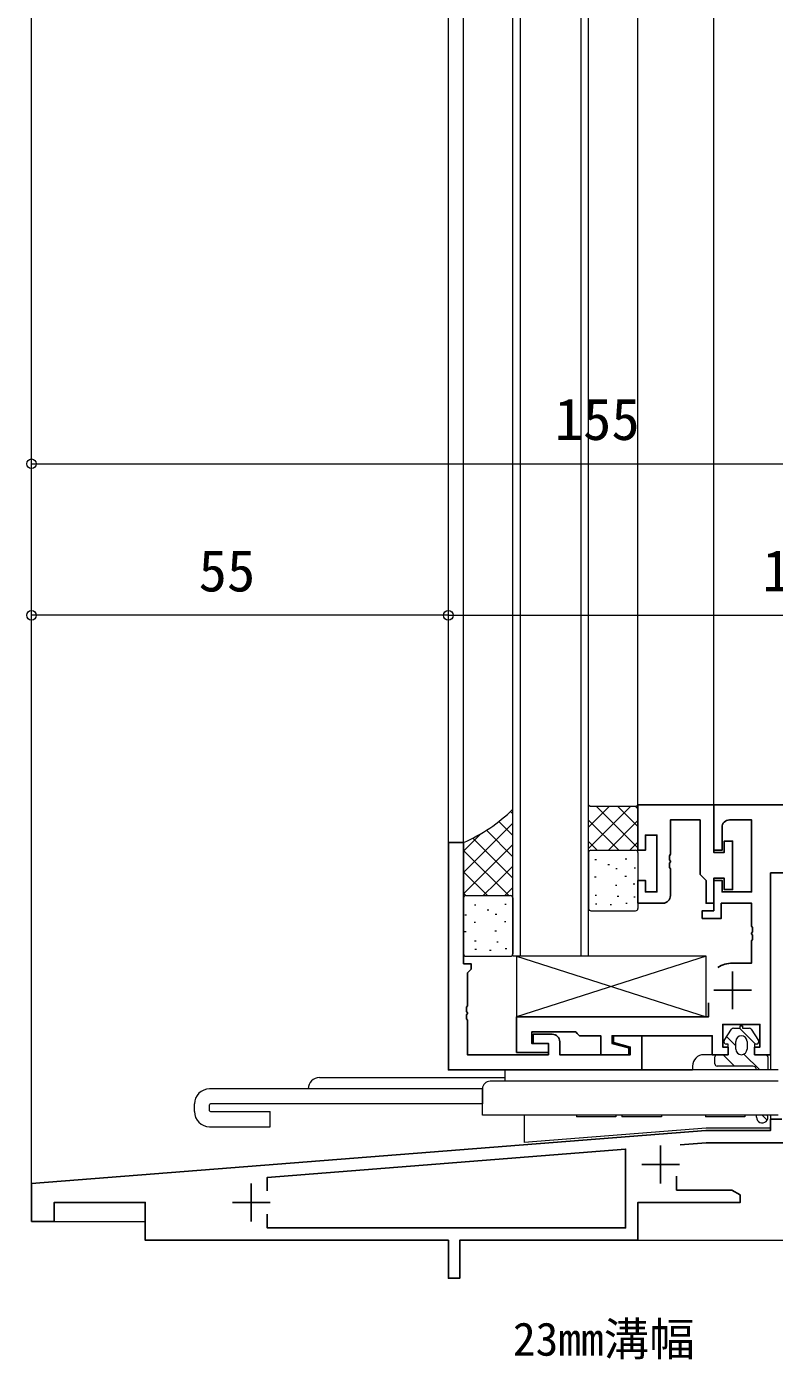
# Model space of a CAD drawing. Units: millimetres, scale not verified. Extents: x -793 to 793, y -564 to 564.
# Drawn here: x -606.4 to -507.8, y -302.1 to -126.2 of the extents above; entities that cross this region are included whole.
import ezdxf
from ezdxf.enums import TextEntityAlignment as Align

# ---------------------------------------------------------------- set-up
doc = ezdxf.new("R2010")
doc.units = ezdxf.units.MM
doc.header["$LTSCALE"] = 2
doc.layers.add('0-1_USER1', color=92, linetype='Continuous')
doc.layers.add('0-2_YKK_11', color=134, linetype='Continuous')
for name, color, linetype, lineweight in [('0-3_YKK_12', 40, 'Continuous', 18), ('0-4_YKK_13', 120, 'Continuous', 18), ('0-6_YKK_D', 200, 'Continuous', 18)]:
    doc.layers.add(name, color=color, linetype=linetype, lineweight=lineweight)
doc.styles.add('ＭＳ ゴシック', font='')
doc.styles.get('ＭＳ ゴシック').set_extended_font_data('MS Gothic')

msp = doc.modelspace()

# ---------------------------------------------------------------- linework, layer by layer
at = {"layer": '0-2_YKK_11'}
for p, q in [((-513.3, -250.9), (-513.3, -255.9)), ((-515.8, -253.4), (-510.8, -253.4)), ((-522.8, -273.9), (-522.8, -278.9)), ((-525.3, -276.4), (-520.3, -276.4)), ((-576.8, -278.9), (-576.8, -283.9)), ((-579.3, -281.4), (-574.3, -281.4))]:
    msp.add_line(p, q, dxfattribs=at)
for points in [[(-515.8, -228.9), (-525.8, -228.9), (-525.8, -234.9), (-524.8, -234.9), (-524.8, -232.9), (-523.3, -232.9), (-523.3, -240.4), (-524.8, -240.4), (-524.8, -238.9), (-525.8, -238.9), (-525.8, -241.9), (-522.5, -241.9)], [(-521.5, -240.9), (-521.5, -237.358), (-521.62, -237.175), (-521.62, -236.625), (-521.5, -236.442), (-521.5, -236.358), (-521.62, -236.175), (-521.62, -235.625), (-521.5, -235.442), (-521.5, -230.9), (-517.6, -230.9), (-517.6, -238.1), (-517.1, -238.6), (-516.8, -238.9), (-516.8, -241.9), (-515.8, -241.9), (-515.8, -238.6), (-514.4, -238.6), (-514.4, -240.1), (-513.3, -240.1), (-513.3, -233.7), (-514.4, -233.7), (-514.4, -235.2), (-515.8, -235.2), (-515.8, -228.9)], [(-474.1, -228.9), (-515.8, -228.9), (-515.8, -234.9), (-514.7, -234.9), (-514.7, -231.9)], [(-513.7, -230.9), (-510.8, -230.9), (-510.8, -240.4), (-514.7, -240.4), (-514.7, -238.9), (-515.8, -238.9), (-515.8, -242.9), (-517.3, -242.9), (-517.3, -243.9), (-514.8, -243.9), (-514.8, -241.9), (-510.8, -241.9), (-510.8, -244.942), (-510.68, -245.125), (-510.68, -245.675), (-510.8, -245.858), (-510.8, -245.942), (-510.68, -246.125), (-510.68, -246.675), (-510.8, -246.858), (-510.8, -249.8), (-513.3, -249.8)], [(-550.8, -233.9), (-550.8, -263.9), (-525.3, -263.9), (-525.3, -259.4), (-529, -259.4), (-529, -260.3), (-526.8, -260.889), (-526.8, -261.9), (-536.1, -261.9), (-536.1, -260.2)], [(-537.1, -259.2), (-539.6, -259.2), (-539.6, -260.4), (-537.6, -260.4), (-537.6, -261.9), (-548.3, -261.9), (-548.3, -257.358), (-548.42, -257.175), (-548.42, -256.625), (-548.3, -256.442), (-548.3, -256.358), (-548.42, -256.175), (-548.42, -255.625), (-548.3, -255.442), (-548.3, -251.1), (-548.1, -250.9), (-547.8, -250.6), (-547.8, -249.9), (-548.8, -249.9), (-548.8, -233.9), (-550.8, -233.9)], [(-516.5, -255.05), (-516.5, -256.9), (-541.8, -256.9), (-541.8, -261.6), (-537.6, -261.6), (-537.6, -260.4), (-539.8, -260.4), (-539.8, -258.9), (-534, -258.9), (-533.8, -259.1), (-533.5, -259.4), (-530.7, -259.4), (-530.7, -261.9), (-527, -261.9), (-527, -261), (-529.2, -260.411), (-529.2, -259.4), (-516, -259.4), (-516, -261.9), (-513.9, -261.9), (-513.9, -260.9), (-514.6, -260.9), (-514.6, -257.9), (-509.7, -257.9), (-509.7, -260.9), (-510.4, -260.9), (-510.4, -261.9), (-508.3, -261.9), (-508.3, -237.9), (-475.8, -237.9)], [(-520.7, -277.95), (-520.7, -279.77), (-513.391, -279.77), (-512.3, -280.4), (-512.3, -281.4), (-525.8, -281.4), (-525.8, -286.4), (-549.3, -286.4), (-549.3, -291.4), (-550.8, -291.4), (-550.8, -286.4), (-590.8, -286.4), (-590.8, -281.4), (-602.8, -281.4), (-602.8, -283.9), (-605.8, -283.9), (-605.8, -278.9), (-516.857, -271.9), (-508.3, -271.9), (-508.3, -270.4), (-506.8, -270.4)], [(-574.7, -282.95), (-574.7, -284.77), (-527.43, -284.77), (-527.43, -274.367), (-574.7, -278.087), (-574.7, -279.85)], [(-491.039, -273.53), (-516.793, -273.53), (-520.239, -273.801)]]:
    msp.add_lwpolyline(points, dxfattribs=at)
for centre, radius, start, end in [((-513.7, -231.9), 1, 90.00001, 179.99999), ((-522.5, -240.9), 1, 270.00001, 359.99993), ((-513.3, -253.4), 3.6, 90.00003, 123.05574), ((-537.1, -260.2), 1, 0.00001, 89.99999)]:
    msp.add_arc(centre, radius, start, end, dxfattribs=at)
at = {"layer": '0-3_YKK_12'}
for p, q in [((-605.8, -283.9), (-605.8, -9.559)), ((-550.8, -263.9), (-550.8, -17.9)), ((-548.8, -234.2), (-548.8, -17.9)), ((-542.3, -248.902), (-542.3, -17.9)), ((-541.3, -248.902), (-541.3, -17.9)), ((-533.3, -248.902), (-533.3, -17.9)), ((-532.3, -248.902), (-532.3, -17.9)), ((-525.8, -229.2), (-525.8, -17.9)), ((-515.8, -229.2), (-515.8, -17.9)), ((-532.3, -248.902), (-542.3, -248.902)), ((-514.2, -261.9), (-517.1, -261.9)), ((-510.1, -261.9), (-508.301, -261.9)), ((-508.301, -261.619), (-508.3, -263.9)), ((-518.6, -263.4), (-518.6, -263.9)), ((-550.8, -263.9), (-518.6, -263.9)), ((-540.8, -269.9), (-540.8, -273.489)), ((-508.3, -269.9), (-508.3, -271.6)), ((-516.8, -271.6), (-540.8, -273.489)), ((-508.3, -271.6), (-516.8, -271.6)), ((-590.8, -286.4), (-551.095, -286.4)), ((-549, -286.4), (-450.8, -286.4))]:
    msp.add_line(p, q, dxfattribs=at)
msp.add_lwpolyline([(-605.8, -283.9), (-590.8, -283.9), (-590.8, -286.4)], dxfattribs=at)
msp.add_arc((-517.1, -263.4), 1.5, 90, 180, dxfattribs=at)
at = {"layer": '0-4_YKK_13'}
for p, q in [((-542.299, -230.114), (-542.611, -229.802)), ((-542.299, -241.2), (-542.299, -229.505)), ((-532.3, -235.2), (-532.3, -228.9)), ((-532.3, -234.672), (-526.728, -229.1)), ((-532.3, -231.844), (-529.556, -229.1)), ((-525.8, -234.599), (-531.299, -229.1)), ((-525.8, -231.771), (-528.471, -229.1)), ((-525.8, -229.442), (-526.142, -229.1)), ((-525.8, -228.9), (-525.999, -229.1)), ((-525.8, -235.2), (-525.8, -228.9)), ((-548.799, -237.844), (-542.299, -231.344)), ((-542.299, -232.943), (-544.136, -231.105)), ((-528.328, -234.9), (-532.3, -230.928)), ((-529.699, -234.9), (-525.8, -231.001)), ((-548.8, -233.9), (-548.8, -241.2)), ((-548.799, -235.015), (-546.498, -232.714)), ((-542.299, -238.599), (-547.583, -233.315)), ((-542.299, -235.771), (-545.792, -232.279)), ((-531.156, -234.9), (-532.3, -233.756)), ((-526.871, -234.9), (-525.8, -233.829)), ((-548.796, -240.669), (-542.299, -234.172)), ((-542.827, -240.9), (-548.796, -234.931)), ((-532.3, -235.2), (-532.3, -242.6)), ((-532, -234.9), (-526.1, -234.9)), ((-525.8, -235.2), (-525.8, -242.6)), ((-544.549, -239.25), (-542.299, -237)), ((-531.47, -236.136), (-531.27, -236.136)), ((-529.767, -236.787), (-529.567, -236.787)), ((-528.715, -237.339), (-528.515, -237.339)), ((-527.464, -236.04), (-527.264, -236.04)), ((-526.309, -237.243), (-526.109, -237.243)), ((-545.655, -240.9), (-548.799, -237.756)), ((-546.199, -240.9), (-544.513, -239.214)), ((-531.519, -238.422), (-531.319, -238.422)), ((-527.512, -238.326), (-527.312, -238.326)), ((-548.514, -240.87), (-548.799, -240.585)), ((-548.5, -240.9), (-542.6, -240.9)), ((-543.37, -240.9), (-542.299, -239.829)), ((-531.446, -240.852), (-531.246, -240.852)), ((-528.763, -239.529), (-528.563, -239.529)), ((-528.523, -240.983), (-528.323, -240.983)), ((-526.405, -239.36), (-526.205, -239.36)), ((-548.8, -241.2), (-548.8, -248.6)), ((-547.371, -242.136), (-547.171, -242.136)), ((-543.365, -242.04), (-543.165, -242.04)), ((-542.3, -241.2), (-542.3, -248.6)), ((-531.405, -241.973), (-531.205, -241.973)), ((-529.464, -242.08), (-529.264, -242.08)), ((-527.399, -241.877), (-527.199, -241.877)), ((-526.357, -241.056), (-526.157, -241.056)), ((-548.623, -243.435), (-548.423, -243.435)), ((-547.419, -244.422), (-547.219, -244.422)), ((-545.668, -242.787), (-545.468, -242.787)), ((-544.616, -243.339), (-544.416, -243.339)), ((-543.413, -244.326), (-543.213, -244.326)), ((-532, -242.9), (-526.1, -242.9)), ((-548.671, -245.625), (-548.471, -245.625)), ((-544.664, -245.529), (-544.464, -245.529)), ((-547.347, -246.852), (-547.147, -246.852)), ((-547.306, -247.973), (-547.106, -247.973)), ((-544.424, -246.983), (-544.224, -246.983)), ((-543.3, -247.877), (-543.1, -247.877)), ((-548.5, -248.9), (-542.6, -248.9)), ((-545.365, -248.08), (-545.165, -248.08)), ((-541.801, -248.896), (-516.8, -256.9)), ((-516.801, -248.896), (-541.801, -256.9)), ((-514.402, -260.038), (-513.439, -258.538)), ((-512.404, -258.4), (-510.304, -260.5)), ((-514.086, -259.546), (-512.9, -260.732)), ((-512.9, -261.15), (-512.9, -260.15)), ((-511.4, -260.15), (-511.4, -261.15)), ((-514.561, -261.9), (-513.061, -263.4)), ((-511.812, -261.82), (-509.732, -263.9)), ((-508.899, -261.904), (-508.654, -262.149)), ((-515.65, -263.1), (-515.65, -262.2)), ((-510.65, -263.4), (-515.35, -263.4)), ((-508.65, -263.407), (-508.674, -263.9)), ((-508.65, -262.2), (-508.65, -263.393)), ((-567.8, -264.9), (-543.3, -264.9)), ((-543.3, -265.4), (-545.3, -265.4)), ((-543.3, -265.4), (-543.3, -263.9)), ((-507.3, -263.9), (-543.3, -263.9)), ((-507.3, -265.4), (-543.3, -265.4)), ((-510.15, -263.9), (-510.15, -263.9)), ((-546.3, -266.4), (-582.3, -266.4)), ((-546.3, -269.9), (-546.3, -266.4)), ((-546.3, -266.4), (-546.3, -268.4)), ((-584.3, -269.4), (-584.3, -268.4)), ((-582.3, -269.3), (-582.3, -268.5)), ((-546.3, -268.4), (-582.2, -268.4)), ((-582.2, -269.4), (-574.3, -269.4)), ((-574.3, -271.4), (-574.3, -269.4)), ((-507.3, -269.9), (-546.3, -269.9)), ((-533.9, -269.9), (-533.9, -270.1)), ((-528.7, -269.9), (-533.9, -269.9)), ((-528.7, -270.1), (-533.9, -270.1)), ((-528.7, -269.9), (-528.7, -270.1)), ((-527.9, -269.9), (-527.9, -270.1)), ((-522.7, -269.9), (-527.9, -269.9)), ((-522.7, -270.1), (-527.9, -270.1)), ((-522.7, -269.9), (-522.7, -270.1)), ((-516.9, -269.9), (-516.9, -270.1)), ((-511.7, -270.1), (-516.9, -270.1)), ((-511.7, -269.9), (-511.7, -270.1)), ((-510.15, -270.15), (-510.15, -269.9)), ((-509.389, -269.9), (-508.755, -270.533)), ((-582.3, -271.4), (-574.3, -271.4))]:
    msp.add_line(p, q, dxfattribs=at)
for points in [[(-532.301, -228.9), (-532.101, -229.1), (-525.999, -229.1)], [(-513.186, -258.4), (-512.3, -258.4), (-512.3, -258.1), (-512, -258.1), (-512, -258.4), (-511.114, -258.4)], [(-510.861, -258.538), (-509.898, -260.038), (-509.902, -260.03)], [(-515.35, -261.9), (-513.9, -261.9), (-513.9, -260.5), (-514.15, -260.5)], [(-510.15, -260.5), (-510.4, -260.5), (-510.4, -261.9), (-508.95, -261.9)]]:
    msp.add_lwpolyline(points, dxfattribs=at)
msp.add_lwpolyline([(-516.8, -256.9), (-516.801, -248.896), (-541.801, -248.896), (-541.801, -256.9)], close=True, dxfattribs=at)
for centre, radius, start, end in [((-557.848, -213.511), 22.306, 293.92968, 314.19143), ((-532, -235.2), 0.3, 90, 180), ((-526.1, -235.2), 0.3, 0, 90), ((-548.5, -241.2), 0.3, 90, 180), ((-542.6, -241.2), 0.3, 0, 90), ((-532, -242.6), 0.3, 180, 270), ((-526.1, -242.6), 0.3, 270, 0), ((-548.5, -248.6), 0.3, 180, 270), ((-542.6, -248.6), 0.3, 270, 0), ((-513.186, -258.7), 0.3, 90, 147.27716), ((-511.114, -258.7), 0.3, 32.72284, 90), ((-514.15, -260.2), 0.3, 147.27716, 270), ((-512.15, -260.15), 0.75, 360, 180), ((-510.15, -260.2), 0.3, 270, 34.38909), ((-515.35, -262.2), 0.3, 90, 180), ((-512.15, -261.15), 0.75, 180, 360), ((-508.95, -262.2), 0.3, 0, 90), ((-515.35, -263.1), 0.3, 180, 270), ((-510.65, -263.9), 0.5, 360, 90), ((-508.95, -263.393), 0.3, 357.2073, 360), ((-567.8, -266.4), 1.5, 90, 180), ((-545.3, -266.4), 1, 90, 180), ((-582.3, -268.4), 2, 90, 180), ((-582.2, -268.5), 0.1, 90, 180), ((-582.3, -269.4), 2, 180, 270), ((-582.2, -269.3), 0.1, 180, 270), ((-509.4, -270.15), 0.75, 180, 19.4658)]:
    msp.add_arc(centre, radius, start, end, dxfattribs=at)
at = {"layer": '0-6_YKK_D'}
for p, q in [((-605.8, -183.9), (-450.8, -183.9)), ((-550.8, -203.9), (-605.8, -203.9)), ((-550.8, -203.9), (-450.8, -203.9))]:
    msp.add_line(p, q, dxfattribs=at)
for centre in [(-605.8, -183.9), (-605.8, -203.9), (-550.8, -203.9), (-550.8, -203.9)]:
    msp.add_circle(centre, 0.637, dxfattribs=at)

# ---------------------------------------------------------------- texts
at = {"layer": '0-1_USER1', "style": 'ＭＳ ゴシック'}
msp.add_text('23mm溝幅', height=4.399, dxfattribs=at).set_placement((-542.283, -302.951), align=Align.BOTTOM_LEFT)
at = {"layer": '0-6_YKK_D', "style": 'ＭＳ ゴシック'}
for s, p in [('155', (-536.78, -182.4)), ('55', (-583.755, -202.4)), ('100', (-509.365, -202.4))]:
    msp.add_text(s, height=5.499, dxfattribs=at).set_placement(p, align=Align.BOTTOM_LEFT)

doc.saveas('drawing.dxf')
